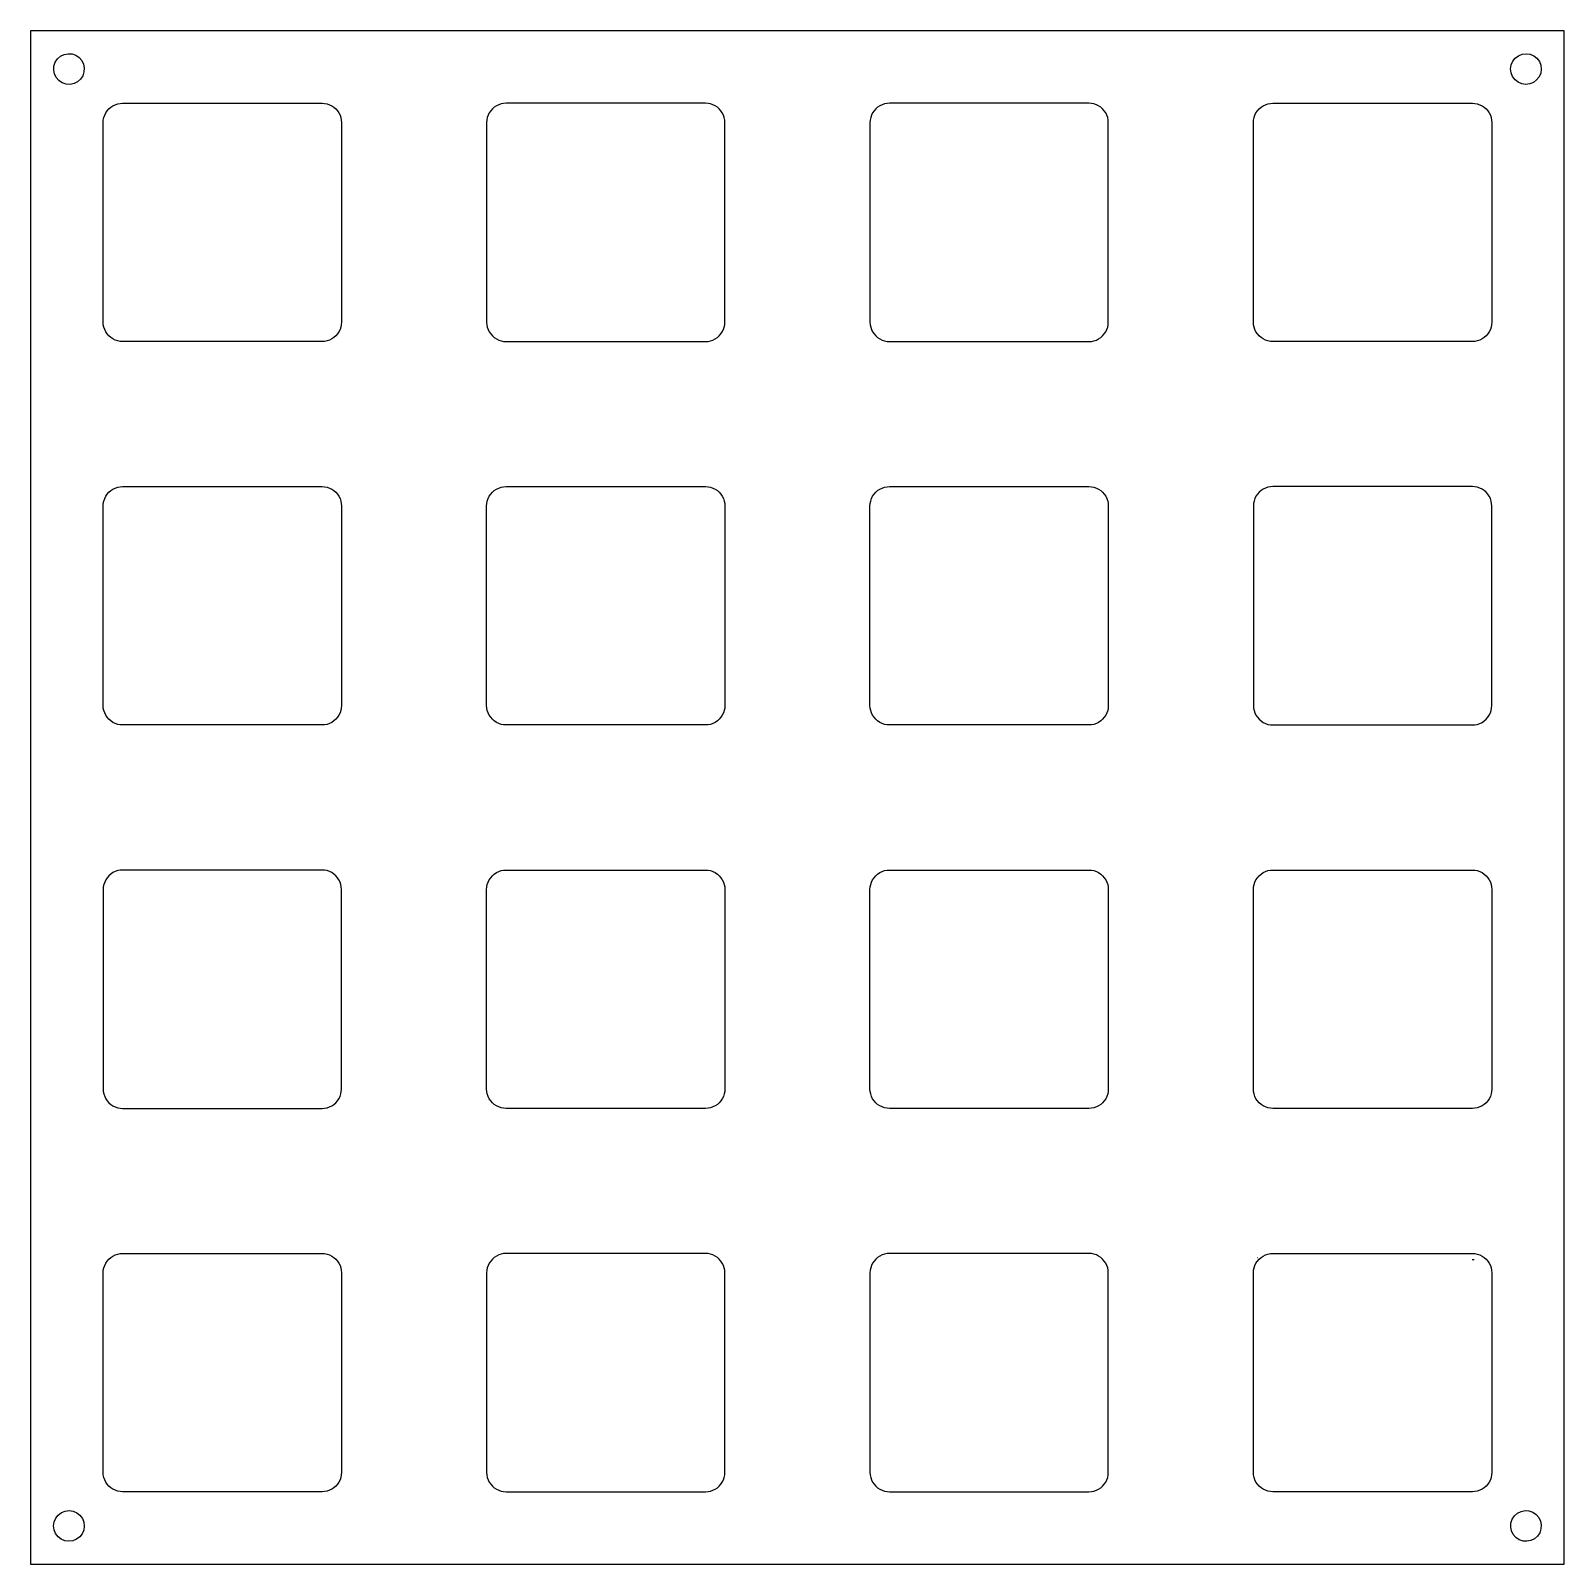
# Model space of a CAD drawing. Header units: millimetres. Extents: x 109.1 to 209.1, y -50 to 50.
import ezdxf

# ---------------------------------------------------------------- set-up
doc = ezdxf.new("R2010")
doc.units = ezdxf.units.MM
doc.header["$MEASUREMENT"] = 0
doc.layers.add('Predeterminado', color=18, linetype='Continuous', true_color=0x000000)

msp = doc.modelspace()

# ---------------------------------------------------------------- linework, layer by layer
for p, q in [((209.05, 50), (109.05, 50)), ((109.05, 50), (109.05, -50)), ((209.05, -50), (209.05, 50)), ((110.66, 47.94), (110.8, 48.16)), ((110.8, 48.16), (111, 48.33)), ((111, 48.33), (111.23, 48.45)), ((111.23, 48.45), (111.49, 48.5)), ((111.49, 48.5), (111.75, 48.48)), ((111.75, 48.48), (112, 48.4)), ((112, 48.4), (112.21, 48.25)), ((112.21, 48.25), (112.39, 48.06)), ((112.39, 48.06), (112.5, 47.82)), ((205.59, 47.77), (205.69, 48.01)), ((205.69, 48.01), (205.85, 48.21)), ((205.85, 48.21), (206.06, 48.37)), ((206.06, 48.37), (206.31, 48.47)), ((206.31, 48.47), (206.57, 48.5)), ((206.57, 48.5), (206.82, 48.46)), ((206.82, 48.46), (207.06, 48.36)), ((207.06, 48.36), (207.27, 48.2)), ((207.27, 48.2), (207.43, 47.99)), ((110.56, 47.43), (110.57, 47.69)), ((110.61, 47.18), (110.56, 47.43)), ((110.57, 47.69), (110.66, 47.94)), ((110.72, 46.94), (110.61, 47.18)), ((112.45, 47.06), (112.31, 46.84)), ((112.53, 47.31), (112.45, 47.06)), ((112.5, 47.82), (112.55, 47.57)), ((112.55, 47.57), (112.53, 47.31)), ((205.55, 47.51), (205.59, 47.77)), ((205.59, 47.25), (205.55, 47.51)), ((205.68, 47.01), (205.59, 47.25)), ((205.84, 46.8), (205.68, 47.01)), ((207.52, 47.23), (207.41, 46.99)), ((207.43, 47.99), (207.52, 47.75)), ((207.52, 47.75), (207.55, 47.49)), ((207.55, 47.49), (207.52, 47.23)), ((110.89, 46.75), (110.72, 46.94)), ((111.11, 46.6), (110.89, 46.75)), ((111.36, 46.52), (111.11, 46.6)), ((111.62, 46.5), (111.36, 46.52)), ((111.88, 46.55), (111.62, 46.5)), ((112.11, 46.67), (111.88, 46.55)), ((112.31, 46.84), (112.11, 46.67)), ((206.04, 46.64), (205.84, 46.8)), ((206.28, 46.54), (206.04, 46.64)), ((206.54, 46.5), (206.28, 46.54)), ((206.8, 46.53), (206.54, 46.5)), ((207.04, 46.63), (206.8, 46.53)), ((207.25, 46.79), (207.04, 46.63)), ((207.41, 46.99), (207.25, 46.79)), ((129.05, 30), (129.05, 30)), ((189.05, -30), (189.06, -30)), ((110.59, -47.23), (110.69, -46.99)), ((110.69, -46.99), (110.85, -46.79)), ((110.85, -46.79), (111.06, -46.63)), ((111.06, -46.63), (111.31, -46.53)), ((111.31, -46.53), (111.57, -46.5)), ((111.57, -46.5), (111.82, -46.54)), ((111.82, -46.54), (112.06, -46.64)), ((112.06, -46.64), (112.27, -46.8)), ((112.27, -46.8), (112.43, -47.01)), ((205.66, -47.06), (205.8, -46.84)), ((205.8, -46.84), (206, -46.67)), ((206, -46.67), (206.23, -46.55)), ((206.23, -46.55), (206.49, -46.5)), ((206.49, -46.5), (206.75, -46.52)), ((206.75, -46.52), (207, -46.6)), ((207, -46.6), (207.21, -46.75)), ((207.21, -46.75), (207.39, -46.94)), ((207.39, -46.94), (207.5, -47.18)), ((110.55, -47.49), (110.59, -47.23)), ((110.59, -47.75), (110.55, -47.49)), ((110.68, -47.99), (110.59, -47.75)), ((110.84, -48.2), (110.68, -47.99)), ((112.52, -47.77), (112.41, -48.01)), ((112.43, -47.01), (112.52, -47.25)), ((112.52, -47.25), (112.55, -47.51)), ((112.55, -47.51), (112.52, -47.77)), ((205.56, -47.57), (205.57, -47.31)), ((205.61, -47.82), (205.56, -47.57)), ((205.57, -47.31), (205.66, -47.06)), ((205.72, -48.06), (205.61, -47.82)), ((207.45, -47.94), (207.31, -48.16)), ((207.53, -47.69), (207.45, -47.94)), ((207.5, -47.18), (207.55, -47.43)), ((207.55, -47.43), (207.53, -47.69)), ((111.04, -48.36), (110.84, -48.2)), ((111.28, -48.46), (111.04, -48.36)), ((111.54, -48.5), (111.28, -48.46)), ((111.8, -48.47), (111.54, -48.5)), ((112.04, -48.37), (111.8, -48.47)), ((112.25, -48.21), (112.04, -48.37)), ((112.41, -48.01), (112.25, -48.21)), ((205.89, -48.25), (205.72, -48.06)), ((206.11, -48.4), (205.89, -48.25)), ((206.36, -48.48), (206.11, -48.4)), ((206.62, -48.5), (206.36, -48.48)), ((206.88, -48.45), (206.62, -48.5)), ((207.11, -48.33), (206.88, -48.45)), ((207.31, -48.16), (207.11, -48.33)), ((109.05, -50), (209.05, -50))]:
    msp.add_line(p, q)
at = {"layer": 'Predeterminado'}
msp.add_line((203.18, -30.15), (203.05, -30.15), dxfattribs=at)
for points in [[(115.04, 29.73), (114.89, 29.74), (114.73, 29.77), (114.57, 29.83), (114.42, 29.9), (114.28, 29.99), (114.16, 30.1), (114.05, 30.23), (113.95, 30.36), (113.88, 30.51), (113.83, 30.67), (113.79, 30.83), (113.78, 30.99), (113.78, 44.01), (113.79, 44.17), (113.83, 44.33), (113.88, 44.49), (113.95, 44.64), (114.05, 44.77), (114.16, 44.9), (114.28, 45.01), (114.42, 45.1), (114.57, 45.17), (114.73, 45.23), (114.89, 45.26), (115.05, 45.27), (128.06, 45.27), (128.22, 45.26), (128.38, 45.23), (128.54, 45.17), (128.69, 45.1), (128.83, 45.01), (128.95, 44.9), (129.06, 44.77), (129.15, 44.64), (129.23, 44.49), (129.28, 44.33), (129.31, 44.17), (129.32, 44.01), (129.32, 30.99), (129.31, 30.83), (129.28, 30.67), (129.23, 30.51), (129.15, 30.36), (129.06, 30.23), (128.95, 30.1), (128.83, 29.99), (128.69, 29.9), (128.54, 29.83), (128.38, 29.77), (128.22, 29.74), (128.06, 29.73), (115.05, 29.73)], [(203.07, -29.73), (203.22, -29.74), (203.38, -29.77), (203.54, -29.83), (203.69, -29.9), (203.83, -29.99), (203.95, -30.1), (204.06, -30.23), (204.15, -30.36), (204.23, -30.51), (204.28, -30.67), (204.31, -30.83), (204.32, -30.99), (204.32, -44.01), (204.31, -44.17), (204.28, -44.33), (204.23, -44.49), (204.15, -44.64), (204.06, -44.77), (203.95, -44.9), (203.83, -45.01), (203.69, -45.1), (203.54, -45.17), (203.38, -45.23), (203.22, -45.26), (203.06, -45.27), (190.05, -45.27), (189.89, -45.26), (189.73, -45.23), (189.57, -45.17), (189.42, -45.1), (189.28, -45.01), (189.16, -44.9), (189.05, -44.77), (188.95, -44.64), (188.88, -44.49), (188.83, -44.33), (188.79, -44.17), (188.78, -44.01), (188.78, -30.99), (188.79, -30.83), (188.83, -30.67), (188.88, -30.51), (188.95, -30.36), (189.05, -30.23), (189.16, -30.1), (189.28, -29.99), (189.42, -29.9), (189.57, -29.83), (189.73, -29.77), (189.89, -29.74), (190.05, -29.73), (203.05, -29.73)]]:
    msp.add_lwpolyline(points, dxfattribs=at)
for points in [[(153.06, 29.73), (153.22, 29.74), (153.38, 29.77), (153.54, 29.83), (153.69, 29.9), (153.83, 29.99), (153.95, 30.1), (154.06, 30.23), (154.15, 30.36), (154.23, 30.51), (154.28, 30.67), (154.31, 30.83), (154.32, 30.99), (154.32, 44.01), (154.31, 44.17), (154.28, 44.33), (154.23, 44.49), (154.15, 44.64), (154.06, 44.77), (153.95, 44.9), (153.83, 45.01), (153.69, 45.1), (153.54, 45.17), (153.38, 45.23), (153.22, 45.26), (153.06, 45.27), (140.05, 45.27), (139.89, 45.26), (139.73, 45.23), (139.57, 45.17), (139.42, 45.1), (139.28, 45.01), (139.16, 44.9), (139.05, 44.77), (138.95, 44.64), (138.88, 44.49), (138.83, 44.33), (138.79, 44.17), (138.78, 44.01), (138.78, 30.99), (138.79, 30.83), (138.83, 30.67), (138.88, 30.51), (138.95, 30.36), (139.05, 30.23), (139.16, 30.1), (139.28, 29.99), (139.42, 29.9), (139.57, 29.83), (139.73, 29.77), (139.89, 29.74), (140.05, 29.73)], [(178.06, 45.27), (165.05, 45.27), (164.89, 45.26), (164.73, 45.23), (164.57, 45.17), (164.42, 45.1), (164.28, 45.01), (164.16, 44.9), (164.05, 44.77), (163.95, 44.64), (163.88, 44.49), (163.83, 44.33), (163.79, 44.17), (163.78, 44.01), (163.78, 30.99), (163.79, 30.83), (163.83, 30.67), (163.88, 30.51), (163.95, 30.36), (164.05, 30.23), (164.16, 30.1), (164.28, 29.99), (164.42, 29.9), (164.57, 29.83), (164.73, 29.77), (164.89, 29.74), (165.05, 29.73), (178.06, 29.73), (178.22, 29.74), (178.38, 29.77), (178.54, 29.83), (178.69, 29.9), (178.83, 29.99), (178.95, 30.1), (179.06, 30.23), (179.15, 30.36), (179.23, 30.51), (179.28, 30.67), (179.31, 30.83), (179.32, 30.99), (179.32, 44.01), (179.31, 44.17), (179.28, 44.33), (179.23, 44.49), (179.15, 44.64), (179.06, 44.77), (178.95, 44.9), (178.83, 45.01), (178.69, 45.1), (178.54, 45.17), (178.38, 45.23), (178.22, 45.26)], [(203.22, 29.74), (203.06, 29.73), (190.05, 29.73), (189.89, 29.74), (189.73, 29.77), (189.57, 29.83), (189.42, 29.9), (189.28, 29.99), (189.16, 30.1), (189.05, 30.23), (188.95, 30.36), (188.88, 30.51), (188.83, 30.67), (188.79, 30.83), (188.78, 30.99), (188.78, 44.01), (188.79, 44.17), (188.83, 44.33), (188.88, 44.49), (188.95, 44.64), (189.05, 44.77), (189.16, 44.9), (189.28, 45.01), (189.42, 45.1), (189.57, 45.17), (189.73, 45.23), (189.89, 45.26), (190.05, 45.27), (203.06, 45.27), (203.22, 45.26), (203.38, 45.23), (203.54, 45.17), (203.69, 45.1), (203.83, 45.01), (203.95, 44.9), (204.06, 44.77), (204.15, 44.64), (204.23, 44.49), (204.28, 44.33), (204.31, 44.17), (204.32, 44.01), (204.32, 30.99), (204.31, 30.83), (204.28, 30.67), (204.23, 30.51), (204.15, 30.36), (204.06, 30.23), (203.95, 30.1), (203.83, 29.99), (203.69, 29.9), (203.54, 29.83), (203.38, 29.77)], [(128.22, 4.74), (128.06, 4.73), (115.05, 4.73), (114.89, 4.74), (114.73, 4.77), (114.57, 4.83), (114.42, 4.9), (114.28, 4.99), (114.16, 5.1), (114.05, 5.23), (113.95, 5.36), (113.88, 5.51), (113.83, 5.67), (113.79, 5.83), (113.78, 5.99), (113.78, 19.01), (113.79, 19.17), (113.83, 19.33), (113.88, 19.49), (113.95, 19.64), (114.05, 19.77), (114.16, 19.9), (114.28, 20.01), (114.42, 20.1), (114.57, 20.17), (114.73, 20.23), (114.89, 20.26), (115.05, 20.27), (128.06, 20.27), (128.22, 20.26), (128.38, 20.23), (128.54, 20.17), (128.69, 20.1), (128.83, 20.01), (128.95, 19.9), (129.06, 19.77), (129.15, 19.64), (129.23, 19.49), (129.28, 19.33), (129.31, 19.17), (129.32, 19.01), (129.32, 5.99), (129.31, 5.83), (129.28, 5.67), (129.23, 5.51), (129.15, 5.36), (129.06, 5.23), (128.95, 5.1), (128.83, 4.99), (128.69, 4.9), (128.54, 4.83), (128.38, 4.77)], [(153.22, 4.74), (153.06, 4.73), (140.05, 4.73), (139.89, 4.74), (139.73, 4.77), (139.57, 4.83), (139.42, 4.9), (139.28, 4.99), (139.16, 5.1), (139.05, 5.23), (138.95, 5.36), (138.88, 5.51), (138.83, 5.67), (138.79, 5.83), (138.78, 5.99), (138.78, 19.01), (138.79, 19.17), (138.83, 19.33), (138.88, 19.49), (138.95, 19.64), (139.05, 19.77), (139.16, 19.9), (139.28, 20.01), (139.42, 20.1), (139.57, 20.17), (139.73, 20.23), (139.89, 20.26), (140.05, 20.27), (153.06, 20.27), (153.22, 20.26), (153.38, 20.23), (153.54, 20.17), (153.69, 20.1), (153.83, 20.01), (153.95, 19.9), (154.06, 19.77), (154.15, 19.64), (154.23, 19.49), (154.28, 19.33), (154.31, 19.17), (154.32, 19.01), (154.32, 5.99), (154.31, 5.83), (154.28, 5.67), (154.23, 5.51), (154.15, 5.36), (154.06, 5.23), (153.95, 5.1), (153.83, 4.99), (153.69, 4.9), (153.54, 4.83), (153.38, 4.77)], [(178.22, 4.74), (178.06, 4.73), (165.05, 4.73), (164.89, 4.74), (164.73, 4.77), (164.57, 4.83), (164.42, 4.9), (164.28, 4.99), (164.16, 5.1), (164.05, 5.23), (163.95, 5.36), (163.88, 5.51), (163.83, 5.67), (163.79, 5.83), (163.78, 5.99), (163.78, 19.01), (163.79, 19.17), (163.83, 19.33), (163.88, 19.49), (163.95, 19.64), (164.05, 19.77), (164.16, 19.9), (164.28, 20.01), (164.42, 20.1), (164.57, 20.17), (164.73, 20.23), (164.89, 20.26), (165.05, 20.27), (178.06, 20.27), (178.22, 20.26), (178.38, 20.23), (178.54, 20.17), (178.69, 20.1), (178.83, 20.01), (178.95, 19.9), (179.06, 19.77), (179.15, 19.64), (179.23, 19.49), (179.28, 19.33), (179.31, 19.17), (179.32, 19.01), (179.32, 5.99), (179.31, 5.83), (179.28, 5.67), (179.23, 5.51), (179.15, 5.36), (179.06, 5.23), (178.95, 5.1), (178.83, 4.99), (178.69, 4.9), (178.54, 4.83), (178.38, 4.77)], [(203.06, 4.73), (203.22, 4.74), (203.38, 4.77), (203.54, 4.83), (203.69, 4.9), (203.83, 4.99), (203.95, 5.1), (204.06, 5.23), (204.15, 5.36), (204.23, 5.51), (204.28, 5.67), (204.31, 5.83), (204.32, 5.99), (204.32, 19.01), (204.31, 19.17), (204.28, 19.33), (204.23, 19.49), (204.15, 19.64), (204.06, 19.77), (203.95, 19.9), (203.83, 20.01), (203.69, 20.1), (203.54, 20.17), (203.38, 20.23), (203.22, 20.26), (203.06, 20.27), (190.05, 20.27), (189.89, 20.26), (189.73, 20.23), (189.57, 20.17), (189.42, 20.1), (189.28, 20.01), (189.16, 19.9), (189.05, 19.77), (188.95, 19.64), (188.88, 19.49), (188.83, 19.33), (188.79, 19.17), (188.78, 19.01), (188.78, 5.99), (188.79, 5.83), (188.83, 5.67), (188.88, 5.51), (188.95, 5.36), (189.05, 5.23), (189.16, 5.1), (189.28, 4.99), (189.42, 4.9), (189.57, 4.83), (189.73, 4.77), (189.89, 4.74), (190.05, 4.73)], [(115.05, -4.73), (114.89, -4.74), (114.73, -4.77), (114.57, -4.83), (114.42, -4.9), (114.28, -4.99), (114.16, -5.1), (114.05, -5.23), (113.95, -5.36), (113.88, -5.51), (113.83, -5.67), (113.79, -5.83), (113.78, -5.99), (113.78, -19.01), (113.79, -19.17), (113.83, -19.33), (113.88, -19.49), (113.95, -19.64), (114.05, -19.77), (114.16, -19.9), (114.28, -20.01), (114.42, -20.1), (114.57, -20.17), (114.73, -20.23), (114.89, -20.26), (115.05, -20.27), (128.06, -20.27), (128.22, -20.26), (128.38, -20.23), (128.54, -20.17), (128.69, -20.1), (128.83, -20.01), (128.95, -19.9), (129.06, -19.77), (129.15, -19.64), (129.23, -19.49), (129.28, -19.33), (129.31, -19.17), (129.32, -19.01), (129.32, -5.99), (129.31, -5.83), (129.28, -5.67), (129.23, -5.51), (129.15, -5.36), (129.06, -5.23), (128.95, -5.1), (128.83, -4.99), (128.69, -4.9), (128.54, -4.83), (128.38, -4.77), (128.22, -4.74), (128.06, -4.73)], [(154.31, -5.83), (154.32, -5.99), (154.32, -19.01), (154.31, -19.17), (154.28, -19.33), (154.23, -19.49), (154.15, -19.64), (154.06, -19.77), (153.95, -19.9), (153.83, -20.01), (153.69, -20.1), (153.54, -20.17), (153.38, -20.23), (153.22, -20.26), (153.06, -20.27), (140.05, -20.27), (139.89, -20.26), (139.73, -20.23), (139.57, -20.17), (139.42, -20.1), (139.28, -20.01), (139.16, -19.9), (139.05, -19.77), (138.95, -19.64), (138.88, -19.49), (138.83, -19.33), (138.79, -19.17), (138.78, -19.01), (138.78, -5.99), (138.79, -5.83), (138.83, -5.67), (138.88, -5.51), (138.95, -5.36), (139.05, -5.23), (139.16, -5.1), (139.28, -4.99), (139.42, -4.9), (139.57, -4.83), (139.73, -4.77), (139.89, -4.74), (140.05, -4.73), (153.06, -4.73), (153.22, -4.74), (153.38, -4.77), (153.54, -4.83), (153.69, -4.9), (153.83, -4.99), (153.95, -5.1), (154.06, -5.23), (154.15, -5.36), (154.23, -5.51), (154.28, -5.67)], [(164.89, -4.74), (165.05, -4.73), (178.06, -4.73), (178.22, -4.74), (178.38, -4.77), (178.54, -4.83), (178.69, -4.9), (178.83, -4.99), (178.95, -5.1), (179.06, -5.23), (179.15, -5.36), (179.23, -5.51), (179.28, -5.67), (179.31, -5.83), (179.32, -5.99), (179.32, -19.01), (179.31, -19.17), (179.28, -19.33), (179.23, -19.49), (179.15, -19.64), (179.06, -19.77), (178.95, -19.9), (178.83, -20.01), (178.69, -20.1), (178.54, -20.17), (178.38, -20.23), (178.22, -20.26), (178.06, -20.27), (165.05, -20.27), (164.89, -20.26), (164.73, -20.23), (164.57, -20.17), (164.42, -20.1), (164.28, -20.01), (164.16, -19.9), (164.05, -19.77), (163.95, -19.64), (163.88, -19.49), (163.83, -19.33), (163.79, -19.17), (163.78, -19.01), (163.78, -5.99), (163.79, -5.83), (163.83, -5.67), (163.88, -5.51), (163.95, -5.36), (164.05, -5.23), (164.16, -5.1), (164.28, -4.99), (164.42, -4.9), (164.57, -4.83), (164.73, -4.77)], [(189.89, -4.74), (190.05, -4.73), (203.06, -4.73), (203.22, -4.74), (203.38, -4.77), (203.54, -4.83), (203.69, -4.9), (203.83, -4.99), (203.95, -5.1), (204.06, -5.23), (204.15, -5.36), (204.23, -5.51), (204.28, -5.67), (204.31, -5.83), (204.32, -5.99), (204.32, -19.01), (204.31, -19.17), (204.28, -19.33), (204.23, -19.49), (204.15, -19.64), (204.06, -19.77), (203.95, -19.9), (203.83, -20.01), (203.69, -20.1), (203.54, -20.17), (203.38, -20.23), (203.22, -20.26), (203.06, -20.27), (190.05, -20.27), (189.89, -20.26), (189.73, -20.23), (189.57, -20.17), (189.42, -20.1), (189.28, -20.01), (189.16, -19.9), (189.05, -19.77), (188.95, -19.64), (188.88, -19.49), (188.83, -19.33), (188.79, -19.17), (188.78, -19.01), (188.78, -5.99), (188.79, -5.83), (188.83, -5.67), (188.88, -5.51), (188.95, -5.36), (189.05, -5.23), (189.16, -5.1), (189.28, -4.99), (189.42, -4.9), (189.57, -4.83), (189.73, -4.77)], [(114.89, -29.74), (115.05, -29.73), (128.06, -29.73), (128.22, -29.74), (128.38, -29.77), (128.54, -29.83), (128.69, -29.9), (128.83, -29.99), (128.95, -30.1), (129.06, -30.23), (129.15, -30.36), (129.23, -30.51), (129.28, -30.67), (129.31, -30.83), (129.32, -30.99), (129.32, -44.01), (129.31, -44.17), (129.28, -44.33), (129.23, -44.49), (129.15, -44.64), (129.06, -44.77), (128.95, -44.9), (128.83, -45.01), (128.69, -45.1), (128.54, -45.17), (128.38, -45.23), (128.22, -45.26), (128.06, -45.27), (115.05, -45.27), (114.89, -45.26), (114.73, -45.23), (114.57, -45.17), (114.42, -45.1), (114.28, -45.01), (114.16, -44.9), (114.05, -44.77), (113.95, -44.64), (113.88, -44.49), (113.83, -44.33), (113.79, -44.17), (113.78, -44.01), (113.78, -30.99), (113.79, -30.83), (113.83, -30.67), (113.88, -30.51), (113.95, -30.36), (114.05, -30.23), (114.16, -30.1), (114.28, -29.99), (114.42, -29.9), (114.57, -29.83), (114.73, -29.77)], [(140.05, -45.27), (153.06, -45.27), (153.22, -45.26), (153.38, -45.23), (153.54, -45.17), (153.69, -45.1), (153.83, -45.01), (153.95, -44.9), (154.06, -44.77), (154.15, -44.64), (154.23, -44.49), (154.28, -44.33), (154.31, -44.17), (154.32, -44.01), (154.32, -30.99), (154.31, -30.83), (154.28, -30.67), (154.23, -30.51), (154.15, -30.36), (154.06, -30.23), (153.95, -30.1), (153.83, -29.99), (153.69, -29.9), (153.54, -29.83), (153.38, -29.77), (153.22, -29.74), (153.06, -29.73), (140.05, -29.73), (139.89, -29.74), (139.73, -29.77), (139.57, -29.83), (139.42, -29.9), (139.28, -29.99), (139.16, -30.1), (139.05, -30.23), (138.95, -30.36), (138.88, -30.51), (138.83, -30.67), (138.79, -30.83), (138.78, -30.99), (138.78, -44.01), (138.79, -44.17), (138.83, -44.33), (138.88, -44.49), (138.95, -44.64), (139.05, -44.77), (139.16, -44.9), (139.28, -45.01), (139.42, -45.1), (139.57, -45.17), (139.73, -45.23), (139.89, -45.26)], [(179.32, -30.99), (179.31, -30.83), (179.28, -30.67), (179.23, -30.51), (179.15, -30.36), (179.06, -30.23), (178.95, -30.1), (178.83, -29.99), (178.69, -29.9), (178.54, -29.83), (178.38, -29.77), (178.22, -29.74), (178.06, -29.73), (165.05, -29.73), (164.89, -29.74), (164.73, -29.77), (164.57, -29.83), (164.42, -29.9), (164.28, -29.99), (164.16, -30.1), (164.05, -30.23), (163.95, -30.36), (163.88, -30.51), (163.83, -30.67), (163.79, -30.83), (163.78, -30.99), (163.78, -44.01), (163.79, -44.17), (163.83, -44.33), (163.88, -44.49), (163.95, -44.64), (164.05, -44.77), (164.16, -44.9), (164.28, -45.01), (164.42, -45.1), (164.57, -45.17), (164.73, -45.23), (164.89, -45.26), (165.05, -45.27), (178.06, -45.27), (178.22, -45.26), (178.38, -45.23), (178.54, -45.17), (178.69, -45.1), (178.83, -45.01), (178.95, -44.9), (179.06, -44.77), (179.15, -44.64), (179.23, -44.49), (179.28, -44.33), (179.31, -44.17), (179.32, -44.01)]]:
    msp.add_lwpolyline(points, close=True, dxfattribs=at)

doc.saveas('drawing.dxf')
